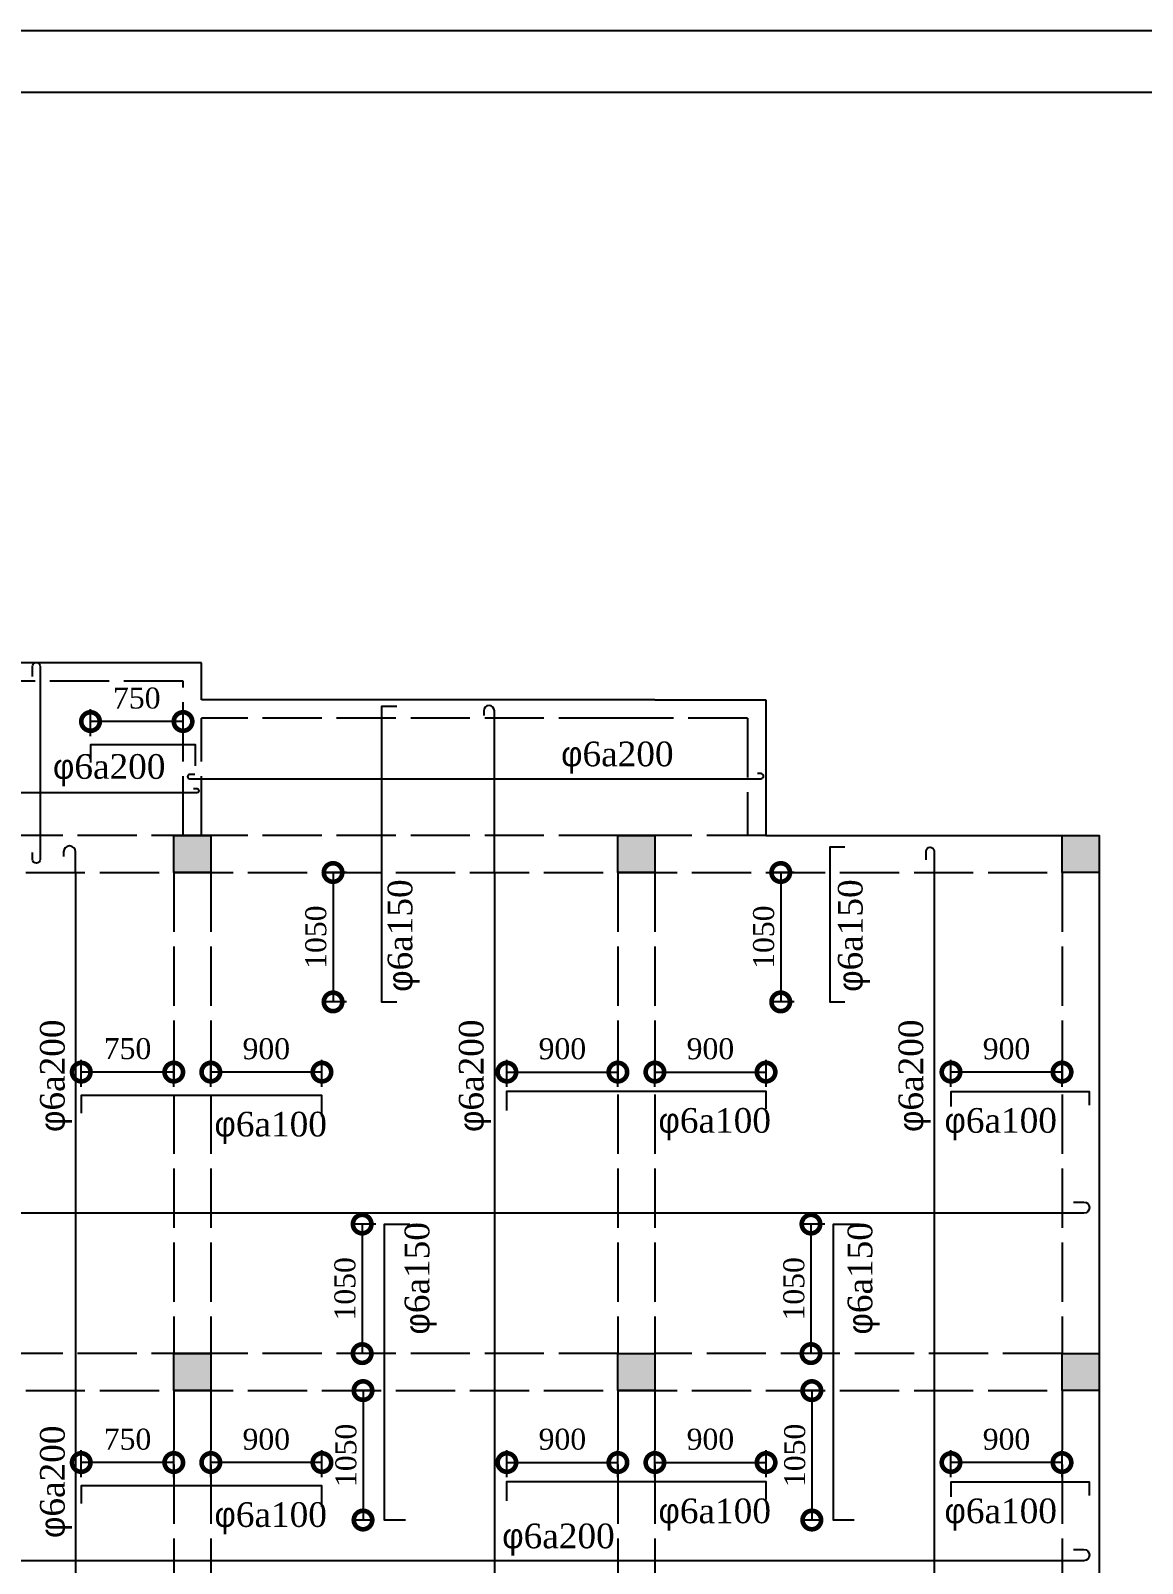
# Model space of a CAD drawing. Extents: x -105064 to -20964, y -943 to 58457.
# Drawn here: x -46356 to -37345, y 46032 to 58457 of the extents above; entities that cross this region are included whole.
import ezdxf

# ---------------------------------------------------------------- set-up
doc = ezdxf.new("R2010")
doc.units = 0
doc.header["$LTSCALE"] = 40
doc.linetypes.add('ACAD_ISO02W100', pattern=[15, 12, -3])
doc.layers.get('0').update_dxf_attribs({"linetype": 'CONTINUOUS'})
doc.layers.get('DEFPOINTS').update_dxf_attribs({"linetype": 'CONTINUOUS'})
for name, color, linetype in [('COT', 3, 'CONTINUOUS'), ('KTHUOT', 6, 'CONTINUOUS'), ('MANH', 2, 'CONTINUOUS'), ('TEXT', 7, 'CONTINUOUS'), ('THEP', 1, 'CONTINUOUS'), ('TUONG', 7, 'CONTINUOUS')]:
    doc.layers.add(name, color=color, linetype=linetype)
doc.styles.add('VNI-HELVE', font='')
doc.styles.add('VNI-TIMES', font='')
doc.styles.get('VNI-HELVE').set_extended_font_data('VNI-Helve')
doc.styles.get('VNI-TIMES').set_extended_font_data('VNI-Times')
doc.dimstyles.new('D1', dxfattribs={"dimscale": 0, "dimtxt": 300, "dimasz": 250, "dimexe": 250, "dimexo": 0, "dimgap": 160, "dimtad": 1, "dimdec": 0, "dimdsep": 46, "dimtxsty": 'VNI-HELVE', "dimblk1": 'ARCHTICK', "dimblk2": 'ARCHTICK', "dimsah": 1, "dimcen": 2.5, "dimclrd": 6, "dimclre": 6, "dimclrt": 6, "dimadec": 0, "dimazin": 0, "dimtfac": 1, "dimtdec": 0, "dimtmove": 0, "dimatfit": 3, "dimldrblk": 'ARCHTICK', "dimfxl": 1, "dimtolj": 1, "dimtzin": 0, "dimarcsym": 0})

# ---------------------------------------------------------------- blocks, each defined once
blk = doc.blocks.new('_DotSmall')
at = {"color": 0, "linetype": 'ByBlock', "const_width": 0.5}
blk.add_lwpolyline([(-0.0625, 0, 1), (0.0625, 0, 1)], format="xyb", close=True, dxfattribs=at)
blk = doc.blocks.new('*D66')
at = {"layer": 'DEFPOINTS', "color": 0, "linetype": 'Continuous', "transparency": 16777216}
for p in [(-45946, 50014), (-45946, 49825), (-45196, 49825)]:
    blk.add_point(p, dxfattribs=at)
at = {"layer": 'KTHUOT', "color": 9, "linetype": 'Continuous', "lineweight": -2, "transparency": 16777216}
for p, q in [((-45946, 49895), (-45946, 50114)), ((-45196, 49895), (-45196, 50114)), ((-45196, 50014), (-45946, 50014))]:
    blk.add_line(p, q, dxfattribs=at)
at = {"layer": 'KTHUOT', "color": 9, "linetype": 'Continuous', "lineweight": -2, "transparency": 16777216, "xscale": 300, "yscale": 300, "zscale": 300, "rotation": 180}
blk.add_blockref('_DotSmall', (-45946, 50014), dxfattribs=at)
at = {"layer": 'KTHUOT', "color": 9, "linetype": 'Continuous', "lineweight": -2, "transparency": 16777216, "xscale": 300, "yscale": 300, "zscale": 300}
blk.add_blockref('_DotSmall', (-45196, 50014), dxfattribs=at)
at = {"layer": 'KTHUOT', "color": 7, "linetype": 'Continuous', "transparency": 16777216, "insert": (-45571, 50203), "char_height": 170, "attachment_point": 5, "style": 'VNI-TIMES'}
blk.add_mtext('\\A1;750', dxfattribs=at)
blk = doc.blocks.new('_ARCHTICK')
at = {"color": 0, "linetype": 'ByBlock', "const_width": 0.15}
blk.add_lwpolyline([(-0.5, -0.5), (0.5, 0.5)], dxfattribs=at)
blk = doc.blocks.new('*D65')
at = {"layer": 'DEFPOINTS', "color": 0, "linetype": 'Continuous', "transparency": 16777216}
for p in [(-44896, 50014), (-44896, 49825), (-43995, 49825)]:
    blk.add_point(p, dxfattribs=at)
at = {"layer": 'KTHUOT', "color": 9, "linetype": 'Continuous', "lineweight": -2, "transparency": 16777216}
for p, q in [((-44896, 49895), (-44896, 50114)), ((-43995, 49895), (-43995, 50114)), ((-43995, 50014), (-44896, 50014))]:
    blk.add_line(p, q, dxfattribs=at)
at = {"layer": 'KTHUOT', "color": 9, "linetype": 'Continuous', "lineweight": -2, "transparency": 16777216, "xscale": 300, "yscale": 300, "zscale": 300, "rotation": 180}
blk.add_blockref('_DotSmall', (-44896, 50014), dxfattribs=at)
at = {"layer": 'KTHUOT', "color": 9, "linetype": 'Continuous', "lineweight": -2, "transparency": 16777216, "xscale": 300, "yscale": 300, "zscale": 300}
blk.add_blockref('_DotSmall', (-43995, 50014), dxfattribs=at)
at = {"layer": 'KTHUOT', "color": 7, "linetype": 'Continuous', "transparency": 16777216, "insert": (-44446, 50202), "char_height": 170, "attachment_point": 5, "style": 'VNI-TIMES'}
blk.add_mtext('\\A1;900', dxfattribs=at)
blk = doc.blocks.new('*D68')
at = {"layer": 'DEFPOINTS', "color": 0, "linetype": 'Continuous', "transparency": 16777216}
for p in [(-41596, 50014), (-42496, 49825), (-41596, 49825)]:
    blk.add_point(p, dxfattribs=at)
at = {"layer": 'KTHUOT', "color": 9, "linetype": 'Continuous', "lineweight": -2, "transparency": 16777216}
for p, q in [((-42496, 49895), (-42496, 50114)), ((-41596, 49895), (-41596, 50114)), ((-42496, 50014), (-41596, 50014))]:
    blk.add_line(p, q, dxfattribs=at)
at = {"layer": 'KTHUOT', "color": 9, "linetype": 'Continuous', "lineweight": -2, "transparency": 16777216, "xscale": 300, "yscale": 300, "zscale": 300, "rotation": 180}
blk.add_blockref('_DotSmall', (-42496, 50014), dxfattribs=at)
at = {"layer": 'KTHUOT', "color": 9, "linetype": 'Continuous', "lineweight": -2, "transparency": 16777216, "xscale": 300, "yscale": 300, "zscale": 300}
blk.add_blockref('_DotSmall', (-41596, 50014), dxfattribs=at)
at = {"layer": 'KTHUOT', "color": 7, "linetype": 'Continuous', "transparency": 16777216, "insert": (-42046, 50202), "char_height": 170, "attachment_point": 5, "style": 'VNI-TIMES'}
blk.add_mtext('\\A1;900', dxfattribs=at)
blk = doc.blocks.new('*D67')
at = {"layer": 'DEFPOINTS', "color": 0, "linetype": 'Continuous', "transparency": 16777216}
for p in [(-40395, 50014), (-41296, 49825), (-40395, 49825)]:
    blk.add_point(p, dxfattribs=at)
at = {"layer": 'KTHUOT', "color": 9, "linetype": 'Continuous', "lineweight": -2, "transparency": 16777216}
for p, q in [((-41296, 49895), (-41296, 50114)), ((-40395, 49895), (-40395, 50114)), ((-41296, 50014), (-40395, 50014))]:
    blk.add_line(p, q, dxfattribs=at)
at = {"layer": 'KTHUOT', "color": 9, "linetype": 'Continuous', "lineweight": -2, "transparency": 16777216, "xscale": 300, "yscale": 300, "zscale": 300, "rotation": 180}
blk.add_blockref('_DotSmall', (-41296, 50014), dxfattribs=at)
at = {"layer": 'KTHUOT', "color": 9, "linetype": 'Continuous', "lineweight": -2, "transparency": 16777216, "xscale": 300, "yscale": 300, "zscale": 300}
blk.add_blockref('_DotSmall', (-40395, 50014), dxfattribs=at)
at = {"layer": 'KTHUOT', "color": 7, "linetype": 'Continuous', "transparency": 16777216, "insert": (-40846, 50202), "char_height": 170, "attachment_point": 5, "style": 'VNI-TIMES'}
blk.add_mtext('\\A1;900', dxfattribs=at)
blk = doc.blocks.new('*D69')
at = {"layer": 'DEFPOINTS', "color": 0, "linetype": 'Continuous', "transparency": 16777216}
for p in [(-38896, 50014), (-38896, 49825), (-37996, 49825)]:
    blk.add_point(p, dxfattribs=at)
at = {"layer": 'KTHUOT', "color": 9, "linetype": 'Continuous', "lineweight": -2, "transparency": 16777216}
for p, q in [((-38896, 49895), (-38896, 50114)), ((-37996, 49895), (-37996, 50114)), ((-37996, 50014), (-38896, 50014))]:
    blk.add_line(p, q, dxfattribs=at)
at = {"layer": 'KTHUOT', "color": 9, "linetype": 'Continuous', "lineweight": -2, "transparency": 16777216, "xscale": 300, "yscale": 300, "zscale": 300, "rotation": 180}
blk.add_blockref('_DotSmall', (-38896, 50014), dxfattribs=at)
at = {"layer": 'KTHUOT', "color": 9, "linetype": 'Continuous', "lineweight": -2, "transparency": 16777216, "xscale": 300, "yscale": 300, "zscale": 300}
blk.add_blockref('_DotSmall', (-37996, 50014), dxfattribs=at)
at = {"layer": 'KTHUOT', "color": 7, "linetype": 'Continuous', "transparency": 16777216, "insert": (-38446, 50202), "char_height": 170, "attachment_point": 5, "style": 'VNI-TIMES'}
blk.add_mtext('\\A1;900', dxfattribs=at)
blk = doc.blocks.new('*D102')
at = {"layer": 'DEFPOINTS', "color": 0, "linetype": 'Continuous', "transparency": 16777216}
for p in [(-38896, 46849), (-38896, 46659), (-37996, 46659)]:
    blk.add_point(p, dxfattribs=at)
at = {"layer": 'KTHUOT', "color": 9, "linetype": 'Continuous', "lineweight": -2, "transparency": 16777216}
for p, q in [((-38896, 46729), (-38896, 46949)), ((-37996, 46849), (-38896, 46849)), ((-37996, 46729), (-37996, 46949))]:
    blk.add_line(p, q, dxfattribs=at)
at = {"layer": 'KTHUOT', "color": 9, "linetype": 'Continuous', "lineweight": -2, "transparency": 16777216, "xscale": 300, "yscale": 300, "zscale": 300, "rotation": 180}
blk.add_blockref('_DotSmall', (-38896, 46849), dxfattribs=at)
at = {"layer": 'KTHUOT', "color": 9, "linetype": 'Continuous', "lineweight": -2, "transparency": 16777216, "xscale": 300, "yscale": 300, "zscale": 300}
blk.add_blockref('_DotSmall', (-37996, 46849), dxfattribs=at)
at = {"layer": 'KTHUOT', "color": 7, "linetype": 'Continuous', "transparency": 16777216, "insert": (-38446, 47037), "char_height": 170, "attachment_point": 5, "style": 'VNI-TIMES'}
blk.add_mtext('\\A1;900', dxfattribs=at)
blk = doc.blocks.new('*D101')
at = {"layer": 'DEFPOINTS', "color": 0, "linetype": 'Continuous', "transparency": 16777216}
for p in [(-40395, 46849), (-41296, 46659), (-40395, 46659)]:
    blk.add_point(p, dxfattribs=at)
at = {"layer": 'KTHUOT', "color": 9, "linetype": 'Continuous', "lineweight": -2, "transparency": 16777216}
for p, q in [((-41296, 46729), (-41296, 46949)), ((-41296, 46849), (-40395, 46849)), ((-40395, 46729), (-40395, 46949))]:
    blk.add_line(p, q, dxfattribs=at)
at = {"layer": 'KTHUOT', "color": 9, "linetype": 'Continuous', "lineweight": -2, "transparency": 16777216, "xscale": 300, "yscale": 300, "zscale": 300, "rotation": 180}
blk.add_blockref('_DotSmall', (-41296, 46849), dxfattribs=at)
at = {"layer": 'KTHUOT', "color": 9, "linetype": 'Continuous', "lineweight": -2, "transparency": 16777216, "xscale": 300, "yscale": 300, "zscale": 300}
blk.add_blockref('_DotSmall', (-40395, 46849), dxfattribs=at)
at = {"layer": 'KTHUOT', "color": 7, "linetype": 'Continuous', "transparency": 16777216, "insert": (-40846, 47037), "char_height": 170, "attachment_point": 5, "style": 'VNI-TIMES'}
blk.add_mtext('\\A1;900', dxfattribs=at)
blk = doc.blocks.new('*D100')
at = {"layer": 'DEFPOINTS', "color": 0, "linetype": 'Continuous', "transparency": 16777216}
for p in [(-41596, 46849), (-42496, 46659), (-41596, 46659)]:
    blk.add_point(p, dxfattribs=at)
at = {"layer": 'KTHUOT', "color": 9, "linetype": 'Continuous', "lineweight": -2, "transparency": 16777216}
for p, q in [((-42496, 46729), (-42496, 46949)), ((-42496, 46849), (-41596, 46849)), ((-41596, 46729), (-41596, 46949))]:
    blk.add_line(p, q, dxfattribs=at)
at = {"layer": 'KTHUOT', "color": 9, "linetype": 'Continuous', "lineweight": -2, "transparency": 16777216, "xscale": 300, "yscale": 300, "zscale": 300, "rotation": 180}
blk.add_blockref('_DotSmall', (-42496, 46849), dxfattribs=at)
at = {"layer": 'KTHUOT', "color": 9, "linetype": 'Continuous', "lineweight": -2, "transparency": 16777216, "xscale": 300, "yscale": 300, "zscale": 300}
blk.add_blockref('_DotSmall', (-41596, 46849), dxfattribs=at)
at = {"layer": 'KTHUOT', "color": 7, "linetype": 'Continuous', "transparency": 16777216, "insert": (-42046, 47037), "char_height": 170, "attachment_point": 5, "style": 'VNI-TIMES'}
blk.add_mtext('\\A1;900', dxfattribs=at)
blk = doc.blocks.new('*D99')
at = {"layer": 'DEFPOINTS', "color": 0, "linetype": 'Continuous', "transparency": 16777216}
for p in [(-44896, 46849), (-44896, 46659), (-43995, 46659)]:
    blk.add_point(p, dxfattribs=at)
at = {"layer": 'KTHUOT', "color": 9, "linetype": 'Continuous', "lineweight": -2, "transparency": 16777216}
for p, q in [((-44896, 46729), (-44896, 46949)), ((-43995, 46849), (-44896, 46849)), ((-43995, 46729), (-43995, 46949))]:
    blk.add_line(p, q, dxfattribs=at)
at = {"layer": 'KTHUOT', "color": 9, "linetype": 'Continuous', "lineweight": -2, "transparency": 16777216, "xscale": 300, "yscale": 300, "zscale": 300, "rotation": 180}
blk.add_blockref('_DotSmall', (-44896, 46849), dxfattribs=at)
at = {"layer": 'KTHUOT', "color": 9, "linetype": 'Continuous', "lineweight": -2, "transparency": 16777216, "xscale": 300, "yscale": 300, "zscale": 300}
blk.add_blockref('_DotSmall', (-43995, 46849), dxfattribs=at)
at = {"layer": 'KTHUOT', "color": 7, "linetype": 'Continuous', "transparency": 16777216, "insert": (-44446, 47037), "char_height": 170, "attachment_point": 5, "style": 'VNI-TIMES'}
blk.add_mtext('\\A1;900', dxfattribs=at)
blk = doc.blocks.new('*D98')
at = {"layer": 'DEFPOINTS', "color": 0, "linetype": 'Continuous', "transparency": 16777216}
for p in [(-45946, 46849), (-45946, 46659), (-45196, 46659)]:
    blk.add_point(p, dxfattribs=at)
at = {"layer": 'KTHUOT', "color": 9, "linetype": 'Continuous', "lineweight": -2, "transparency": 16777216}
for p, q in [((-45946, 46729), (-45946, 46949)), ((-45196, 46849), (-45946, 46849)), ((-45196, 46729), (-45196, 46949))]:
    blk.add_line(p, q, dxfattribs=at)
at = {"layer": 'KTHUOT', "color": 9, "linetype": 'Continuous', "lineweight": -2, "transparency": 16777216, "xscale": 300, "yscale": 300, "zscale": 300, "rotation": 180}
blk.add_blockref('_DotSmall', (-45946, 46849), dxfattribs=at)
at = {"layer": 'KTHUOT', "color": 9, "linetype": 'Continuous', "lineweight": -2, "transparency": 16777216, "xscale": 300, "yscale": 300, "zscale": 300}
blk.add_blockref('_DotSmall', (-45196, 46849), dxfattribs=at)
at = {"layer": 'KTHUOT', "color": 7, "linetype": 'Continuous', "transparency": 16777216, "insert": (-45571, 47037), "char_height": 170, "attachment_point": 5, "style": 'VNI-TIMES'}
blk.add_mtext('\\A1;750', dxfattribs=at)
blk = doc.blocks.new('*D288')
at = {"layer": 'DEFPOINTS', "color": 0, "linetype": 'Continuous', "transparency": 16777216}
for p in [(-43726, 51632), (-43905, 50583), (-43726, 50583)]:
    blk.add_point(p, dxfattribs=at)
at = {"layer": 'KTHUOT', "color": 9, "linetype": 'Continuous', "lineweight": -2, "transparency": 16777216}
for p, q in [((-43796, 51632), (-43975, 51632)), ((-43905, 51632), (-43905, 50583)), ((-43796, 50583), (-43975, 50583))]:
    blk.add_line(p, q, dxfattribs=at)
at = {"layer": 'KTHUOT', "color": 9, "linetype": 'Continuous', "lineweight": -2, "transparency": 16777216, "xscale": 300, "yscale": 300, "zscale": 300}
for p, rotation in [((-43905, 51632), 90), ((-43905, 50583), 270)]:
    blk.add_blockref('_DotSmall', p, dxfattribs=dict(at, rotation=rotation))
at = {"layer": 'KTHUOT', "color": 7, "linetype": 'Continuous', "transparency": 16777216, "insert": (-44044, 51108), "char_height": 170, "attachment_point": 5, "rotation": 90, "style": 'VNI-TIMES'}
blk.add_mtext('\\A1;1050', dxfattribs=at)
blk = doc.blocks.new('*D295')
at = {"layer": 'DEFPOINTS', "color": 0, "linetype": 'Continuous', "transparency": 16777216}
for p in [(-40096, 51632), (-40276, 50583), (-40096, 50583)]:
    blk.add_point(p, dxfattribs=at)
at = {"layer": 'KTHUOT', "color": 9, "linetype": 'Continuous', "lineweight": -2, "transparency": 16777216}
for p, q in [((-40166, 51632), (-40346, 51632)), ((-40276, 51632), (-40276, 50583)), ((-40166, 50583), (-40346, 50583))]:
    blk.add_line(p, q, dxfattribs=at)
at = {"layer": 'KTHUOT', "color": 9, "linetype": 'Continuous', "lineweight": -2, "transparency": 16777216, "xscale": 300, "yscale": 300, "zscale": 300}
for p, rotation in [((-40276, 51632), 90), ((-40276, 50583), 270)]:
    blk.add_blockref('_DotSmall', p, dxfattribs=dict(at, rotation=rotation))
at = {"layer": 'KTHUOT', "color": 7, "linetype": 'Continuous', "transparency": 16777216, "insert": (-40414, 51108), "char_height": 170, "attachment_point": 5, "rotation": 90, "style": 'VNI-TIMES'}
blk.add_mtext('\\A1;1050', dxfattribs=at)
blk = doc.blocks.new('*D310')
at = {"layer": 'DEFPOINTS', "color": 0, "linetype": 'Continuous', "transparency": 16777216}
for p in [(-43487, 48782), (-43669, 47732), (-43487, 47732)]:
    blk.add_point(p, dxfattribs=at)
at = {"layer": 'KTHUOT', "color": 9, "linetype": 'Continuous', "lineweight": -2, "transparency": 16777216}
for p, q in [((-43557, 48782), (-43739, 48782)), ((-43669, 48782), (-43669, 47732)), ((-43557, 47732), (-43739, 47732))]:
    blk.add_line(p, q, dxfattribs=at)
at = {"layer": 'KTHUOT', "color": 9, "linetype": 'Continuous', "lineweight": -2, "transparency": 16777216, "xscale": 300, "yscale": 300, "zscale": 300}
for p, rotation in [((-43669, 48782), 90), ((-43669, 47732), 270)]:
    blk.add_blockref('_DotSmall', p, dxfattribs=dict(at, rotation=rotation))
at = {"layer": 'KTHUOT', "color": 7, "linetype": 'Continuous', "transparency": 16777216, "insert": (-43808, 48257), "char_height": 170, "attachment_point": 5, "rotation": 90, "style": 'VNI-TIMES'}
blk.add_mtext('\\A1;1050', dxfattribs=at)
blk = doc.blocks.new('*D311')
at = {"layer": 'DEFPOINTS', "color": 0, "linetype": 'Continuous', "transparency": 16777216}
for p in [(-43529, 47432), (-43662, 46383), (-43529, 46383)]:
    blk.add_point(p, dxfattribs=at)
at = {"layer": 'KTHUOT', "color": 9, "linetype": 'Continuous', "lineweight": -2, "transparency": 16777216}
for p, q in [((-43599, 47432), (-43732, 47432)), ((-43662, 47432), (-43662, 46383)), ((-43599, 46383), (-43732, 46383))]:
    blk.add_line(p, q, dxfattribs=at)
at = {"layer": 'KTHUOT', "color": 9, "linetype": 'Continuous', "lineweight": -2, "transparency": 16777216, "xscale": 300, "yscale": 300, "zscale": 300}
for p, rotation in [((-43662, 47432), 90), ((-43662, 46383), 270)]:
    blk.add_blockref('_DotSmall', p, dxfattribs=dict(at, rotation=rotation))
at = {"layer": 'KTHUOT', "color": 7, "linetype": 'Continuous', "transparency": 16777216, "insert": (-43800, 46907), "char_height": 170, "attachment_point": 5, "rotation": 90, "style": 'VNI-TIMES'}
blk.add_mtext('\\A1;1050', dxfattribs=at)
blk = doc.blocks.new('*D312')
at = {"layer": 'DEFPOINTS', "color": 0, "linetype": 'Continuous', "transparency": 16777216}
for p in [(-39849, 48782), (-40031, 47732), (-39849, 47732)]:
    blk.add_point(p, dxfattribs=at)
at = {"layer": 'KTHUOT', "color": 9, "linetype": 'Continuous', "lineweight": -2, "transparency": 16777216}
for p, q in [((-39919, 48782), (-40101, 48782)), ((-40031, 48782), (-40031, 47732)), ((-39919, 47732), (-40101, 47732))]:
    blk.add_line(p, q, dxfattribs=at)
at = {"layer": 'KTHUOT', "color": 9, "linetype": 'Continuous', "lineweight": -2, "transparency": 16777216, "xscale": 300, "yscale": 300, "zscale": 300}
for p, rotation in [((-40031, 48782), 90), ((-40031, 47732), 270)]:
    blk.add_blockref('_DotSmall', p, dxfattribs=dict(at, rotation=rotation))
at = {"layer": 'KTHUOT', "color": 7, "linetype": 'Continuous', "transparency": 16777216, "insert": (-40169, 48257), "char_height": 170, "attachment_point": 5, "rotation": 90, "style": 'VNI-TIMES'}
blk.add_mtext('\\A1;1050', dxfattribs=at)
blk = doc.blocks.new('*D313')
at = {"layer": 'DEFPOINTS', "color": 0, "linetype": 'Continuous', "transparency": 16777216}
for p in [(-39891, 47432), (-40024, 46383), (-39891, 46383)]:
    blk.add_point(p, dxfattribs=at)
at = {"layer": 'KTHUOT', "color": 9, "linetype": 'Continuous', "lineweight": -2, "transparency": 16777216}
for p, q in [((-39961, 47432), (-40094, 47432)), ((-40024, 47432), (-40024, 46383)), ((-39961, 46383), (-40094, 46383))]:
    blk.add_line(p, q, dxfattribs=at)
at = {"layer": 'KTHUOT', "color": 9, "linetype": 'Continuous', "lineweight": -2, "transparency": 16777216, "xscale": 300, "yscale": 300, "zscale": 300}
for p, rotation in [((-40024, 47432), 90), ((-40024, 46383), 270)]:
    blk.add_blockref('_DotSmall', p, dxfattribs=dict(at, rotation=rotation))
at = {"layer": 'KTHUOT', "color": 7, "linetype": 'Continuous', "transparency": 16777216, "insert": (-40162, 46907), "char_height": 170, "attachment_point": 5, "rotation": 90, "style": 'VNI-TIMES'}
blk.add_mtext('\\A1;1050', dxfattribs=at)
blk = doc.blocks.new('*D491')
at = {"layer": 'DEFPOINTS', "color": 0, "linetype": 'Continuous', "transparency": 16777216}
for p in [(-45871, 52856), (-45871, 52667), (-45121, 52667)]:
    blk.add_point(p, dxfattribs=at)
at = {"layer": 'KTHUOT', "color": 9, "linetype": 'Continuous', "lineweight": -2, "transparency": 16777216}
for p, q in [((-45871, 52737), (-45871, 52956)), ((-45121, 52737), (-45121, 52956)), ((-45121, 52856), (-45871, 52856))]:
    blk.add_line(p, q, dxfattribs=at)
at = {"layer": 'KTHUOT', "color": 9, "linetype": 'Continuous', "lineweight": -2, "transparency": 16777216, "xscale": 300, "yscale": 300, "zscale": 300, "rotation": 180}
blk.add_blockref('_DotSmall', (-45871, 52856), dxfattribs=at)
at = {"layer": 'KTHUOT', "color": 9, "linetype": 'Continuous', "lineweight": -2, "transparency": 16777216, "xscale": 300, "yscale": 300, "zscale": 300}
blk.add_blockref('_DotSmall', (-45121, 52856), dxfattribs=at)
at = {"layer": 'KTHUOT', "color": 7, "linetype": 'Continuous', "transparency": 16777216, "insert": (-45496, 53045), "char_height": 170, "attachment_point": 5, "style": 'VNI-TIMES'}
blk.add_mtext('\\A1;750', dxfattribs=at)

msp = doc.modelspace()

# ---------------------------------------------------------------- linework, layer by layer
at = {"layer": 'COT'}
for points in [[(-44895.8, 51632.4), (-45195.8, 51632.4), (-45195.8, 51932.4), (-44895.8, 51932.4)], [(-41295.8, 51632.4), (-41595.8, 51632.4), (-41595.8, 51932.4), (-41295.8, 51932.4)], [(-37695.8, 51632.4), (-37995.8, 51632.4), (-37995.8, 51932.4), (-37695.8, 51932.4)], [(-44895.8, 47432.4), (-45195.8, 47432.4), (-45195.8, 47732.4), (-44895.8, 47732.4)], [(-41295.8, 47432.4), (-41595.8, 47432.4), (-41595.8, 47732.4), (-41295.8, 47732.4)], [(-37695.8, 47432.4), (-37995.8, 47432.4), (-37995.8, 47732.4), (-37695.8, 47732.4)]]:
    msp.add_lwpolyline(points, close=True, dxfattribs=at)
for points in [[(-44895.8, 51632.4), (-45195.8, 51632.4), (-44895.8, 51932.4), (-45195.8, 51932.4)], [(-41295.8, 51632.4), (-41595.8, 51632.4), (-41295.8, 51932.4), (-41595.8, 51932.4)], [(-37695.8, 51632.4), (-37995.8, 51632.4), (-37695.8, 51932.4), (-37995.8, 51932.4)], [(-44895.8, 47432.4), (-45195.8, 47432.4), (-44895.8, 47732.4), (-45195.8, 47732.4)], [(-41295.8, 47432.4), (-41595.8, 47432.4), (-41295.8, 47732.4), (-41595.8, 47732.4)], [(-37695.8, 47432.4), (-37995.8, 47432.4), (-37695.8, 47732.4), (-37995.8, 47732.4)]]:
    msp.add_solid(points, dxfattribs=at)
at = {"layer": 'MANH', "linetype": 'Continuous'}
for p, q in [((-44970.8, 53332.4), (-47895.8, 53332.4)), ((-44970.8, 53032.4), (-44970.8, 53332.4)), ((-41295.8, 53032.4), (-44970.8, 53032.4)), ((-41295.8, 53032.4), (-40395.8, 53032.4)), ((-40395.8, 53032.4), (-40395.8, 51932.4)), ((-37695.8, 51632.4), (-37695.8, 47732.4)), ((-37695.8, 47432.4), (-37695.8, 43532.4))]:
    msp.add_line(p, q, dxfattribs=at)
at = {"layer": 'MANH', "linetype": 'ACAD_ISO02W100'}
for p, q in [((-45120.8, 53182.4), (-47970.8, 53182.4)), ((-45120.8, 51932.4), (-45120.8, 53182.4)), ((-41595.8, 52882.4), (-44970.8, 52882.4)), ((-44970.8, 51932.4), (-44970.8, 52882.4)), ((-40545.8, 52882.4), (-41595.8, 52882.4)), ((-40545.8, 52882.4), (-40545.8, 51932.4)), ((-44895.8, 51932.4), (-47895.8, 51932.4)), ((-41595.8, 51932.4), (-44895.8, 51932.4)), ((-41295.8, 51932.4), (-41595.8, 51932.4)), ((-40395.8, 51932.4), (-41295.8, 51932.4)), ((-48195.8, 51632.4), (-45195.8, 51632.4)), ((-45195.8, 51632.4), (-41595.8, 51632.4)), ((-45195.8, 51632.4), (-45195.8, 47732.4)), ((-44895.8, 51632.4), (-44895.8, 47732.4)), ((-41595.8, 51632.4), (-37995.8, 51632.4)), ((-41595.8, 51632.4), (-41595.8, 47732.4)), ((-41295.8, 51632.4), (-41295.8, 47732.4)), ((-37995.8, 51632.4), (-37995.8, 47732.4)), ((-44895.8, 47732.4), (-47895.8, 47732.4)), ((-41595.8, 47732.4), (-44895.8, 47732.4)), ((-37995.8, 47732.4), (-41295.8, 47732.4)), ((-48195.8, 47432.4), (-45195.8, 47432.4)), ((-45195.8, 47432.4), (-45195.8, 43532.4)), ((-45195.8, 47432.4), (-41595.8, 47432.4)), ((-44895.8, 47432.4), (-44895.8, 43532.4)), ((-41595.8, 47432.4), (-37995.8, 47432.4)), ((-41595.8, 47432.4), (-41595.8, 43532.4)), ((-41295.8, 47432.4), (-41295.8, 43532.4)), ((-37995.8, 47432.4), (-37995.8, 43532.4))]:
    msp.add_line(p, q, dxfattribs=at)
at = {"layer": 'MANH', "color": 2, "linetype": 'Continuous'}
msp.add_lwpolyline([(-40395.8, 51932.4), (-37695.8, 51932.4)], dxfattribs=at)
at = {"layer": 'THEP'}
for points in [[(-46341.6, 53219.8), (-46341.6, 53301.4, -1), (-46278.1, 53301.4), (-46278.1, 51738.7, -1), (-46341.4, 51738.7), (-46341.4, 51793.1)], [(-42597, 51632.4), (-42597, 52942.3, 1), (-42683.6, 52942.3), (-42683.6, 52905.8)], [(-45025.7, 52426.7), (-45067, 52426.7, 1), (-45067, 52392.3), (-40436.1, 52392.3, 1), (-40436.1, 52433.7), (-40463.6, 52433.7)], [(-51040.2, 52315), (-51075.5, 52315, 1), (-51075.5, 52279.7), (-45006, 52279.7, 1), (-45006, 52309.1), (-45035.4, 52309.1)], [(-45992.4, 51632.4), (-45992.4, 51798.9, 1), (-46089.7, 51798.9), (-46089.7, 51762.4)], [(-39096.8, 51734.7), (-39096.8, 51805.8, -1), (-39033.5, 51805.8), (-39033.5, 43367.3, -1), (-39104.6, 43367.3), (-39104.6, 43430.5)], [(-45992.4, 51632.4), (-45992.4, 43334.7, -1), (-46069.6, 43334.7), (-46069.6, 43411.5)], [(-42597, 51632.4), (-42597, 43367.3, -1), (-42668.1, 43367.3), (-42668.1, 43430.5)], [(-37904.3, 48960.9), (-37819.1, 48960.9, -1), (-37819.1, 48870.6), (-37819.1, 48870.6), (-71489.6, 48870.6, -1), (-71489.6, 48955.4), (-71425.5, 48955.4)], [(-37904.3, 46143.5), (-37819.1, 46143.5, -1), (-37819.1, 46053.2), (-37819.1, 46053.2), (-71489.6, 46053.2, -1), (-71489.6, 46138), (-71425.5, 46138)]]:
    msp.add_lwpolyline(points, format="xyb", dxfattribs=at)
for points in [[(-43388.9, 52977.8), (-43512.4, 52977.8), (-43512.4, 50582.7), (-43388.9, 50582.7)], [(-45018.9, 52497.7), (-45018.9, 52666.7), (-45871.3, 52666.7), (-45871.3, 52523.7)], [(-39755.2, 51838.3), (-39878.7, 51838.3), (-39878.7, 50582.7), (-39755.2, 50582.7)], [(-43995.4, 49655.6), (-43995.4, 49824.5), (-45946.3, 49824.5), (-45946.3, 49681.6)], [(-42496.5, 49703.6), (-42496.5, 49860.5), (-40396.1, 49860.5), (-40396.1, 49715.7)], [(-37772.2, 49745.8), (-37772.2, 49854.6), (-38896.3, 49854.6), (-38896.3, 49736.1)], [(-43318.8, 46382.5), (-43486.7, 46382.5), (-43486.7, 48782.5), (-43281.8, 48782.5)], [(-39680.7, 46382.5), (-39848.5, 46382.5), (-39848.5, 48782.5), (-39643.6, 48782.5)], [(-43995.4, 46490.3), (-43995.4, 46659.3), (-45946.3, 46659.3), (-45946.3, 46516.3)], [(-42496.5, 46538.4), (-42496.5, 46695.3), (-40396.1, 46695.3), (-40396.1, 46550.5)], [(-37772.2, 46580.6), (-37772.2, 46689.4), (-38896.3, 46689.4), (-38896.3, 46570.9)]]:
    msp.add_lwpolyline(points, dxfattribs=at)
at = {"layer": 'TUONG', "color": 3, "linetype": 'Continuous'}
for points in [[(-105063.8, -943.4), (-105063.8, 58456.6), (-20963.8, 58456.6), (-20963.8, -943.4), (-105063.8, -943.4)], [(-104563.8, -443.4), (-104563.8, 57956.6), (-21463.8, 57956.6), (-21463.8, -443.4)]]:
    msp.add_lwpolyline(points, close=True, dxfattribs=at)

# ---------------------------------------------------------------- texts
at = {"layer": 'TEXT', "char_height": 200, "width": 982.857, "attachment_point": 1, "style": 'VNI-TIMES'}
for s, insert in [('{\\fSymbol|b0|i0|c2|p16;f}6a200', (-42056.2, 52693.1)), ('{\\fSymbol|b0|i0|c2|p16;f}6a200', (-46175.4, 52591.5)), ('{\\fSymbol|b0|i0|c2|p16;f}6a100', (-41267, 49722.3)), ('{\\fSymbol|b0|i0|c2|p16;f}6a100', (-38948.7, 49722.3)), ('{\\fSymbol|b0|i0|c2|p16;f}6a100', (-44866.3, 49692.2)), ('{\\fSymbol|b0|i0|c2|p16;f}6a100', (-44866.3, 46527)), ('{\\fSymbol|b0|i0|c2|p16;f}6a100', (-41267, 46557.1)), ('{\\fSymbol|b0|i0|c2|p16;f}6a100', (-38948.7, 46557.1)), ('{\\fSymbol|b0|i0|c2|p16;f}6a200', (-42533.6, 46353.9))]:
    msp.add_mtext(s, dxfattribs=dict(at, insert=insert))
at = {"layer": 'TEXT', "char_height": 200, "width": 982.857, "attachment_point": 1, "rotation": 90, "style": 'VNI-TIMES'}
for s, insert in [('{\\fSymbol|b0|i0|c2|p16;f}6a150', (-43462.3, 50664.9)), ('{\\fSymbol|b0|i0|c2|p16;f}6a150', (-39812.7, 50664.9)), ('{\\fSymbol|b0|i0|c2|p16;f}6a200', (-46280.4, 49528.7)), ('{\\fSymbol|b0|i0|c2|p16;f}6a200', (-42885, 49528.7)), ('{\\fSymbol|b0|i0|c2|p16;f}6a200', (-39321.5, 49528.7)), ('{\\fSymbol|b0|i0|c2|p16;f}6a150', (-43324.5, 47886.7)), ('{\\fSymbol|b0|i0|c2|p16;f}6a150', (-39733.8, 47886.7)), ('{\\fSymbol|b0|i0|c2|p16;f}6a200', (-46280.4, 46237.2))]:
    msp.add_mtext(s, dxfattribs=dict(at, insert=insert))

# ---------------------------------------------------------------- dimensions: what is measured, and where the dimension line sits
at = {"layer": 'KTHUOT', "color": 6, "linetype": 'Continuous'}
for base, p1, p2, angle, override, picture, middle in [((-45871.2719, 52856.3319), (-45120.8347, 52666.6912), (-45871.2719, 52666.6912), 180, {"dimscale": 1, "dimtxt": 170, "dimasz": 300, "dimexe": 100, "dimexo": 70, "dimgap": 100, "dimtxsty": 'VNI-TIMES', "dimblk1": 'DotSmall', "dimblk2": 'DotSmall', "dimclrd": 9, "dimclre": 9, "dimclrt": 7}, '*D491', (-45496.0533, 53044.7369)), ((-43905.4, 50582.7), (-43725.5, 51632.4), (-43725.5, 50582.7), 90, {"dimscale": 1, "dimtxt": 170, "dimasz": 300, "dimexe": 70, "dimexo": 70, "dimgap": 50, "dimtxsty": 'VNI-TIMES', "dimblk1": 'DotSmall', "dimblk2": 'DotSmall', "dimclrd": 9, "dimclre": 9, "dimclrt": 7}, '*D288', (-44043.8, 51107.6)), ((-40275.9, 50582.7), (-40096.1, 51632.4), (-40096.1, 50582.7), 90, {"dimscale": 1, "dimtxt": 170, "dimasz": 300, "dimexe": 70, "dimexo": 70, "dimgap": 50, "dimtxsty": 'VNI-TIMES', "dimblk1": 'DotSmall', "dimblk2": 'DotSmall', "dimclrd": 9, "dimclre": 9, "dimclrt": 7}, '*D295', (-40414.3, 51107.6)), ((-45946.2719, 50014.1607), (-45195.8347, 49824.52), (-45946.2719, 49824.52), 180, {"dimscale": 1, "dimtxt": 170, "dimasz": 300, "dimexe": 100, "dimexo": 70, "dimgap": 100, "dimtxsty": 'VNI-TIMES', "dimblk1": 'DotSmall', "dimblk2": 'DotSmall', "dimclrd": 9, "dimclre": 9, "dimclrt": 7}, '*D66', (-45571.0533, 50202.5657)), ((-44895.8, 50014.2), (-43995.4, 49824.5), (-44895.8, 49824.5), 180, {"dimscale": 1, "dimtxt": 170, "dimasz": 300, "dimexe": 100, "dimexo": 70, "dimgap": 100, "dimtxsty": 'VNI-TIMES', "dimblk1": 'DotSmall', "dimblk2": 'DotSmall', "dimclrd": 9, "dimclre": 9, "dimclrt": 7}, '*D65', (-44445.6, 50202.2)), ((-38896.2719, 50014.1607), (-37995.8347, 49824.52), (-38896.2719, 49824.52), 180, {"dimscale": 1, "dimtxt": 170, "dimasz": 300, "dimexe": 100, "dimexo": 70, "dimgap": 100, "dimtxsty": 'VNI-TIMES', "dimblk1": 'DotSmall', "dimblk2": 'DotSmall', "dimclrd": 9, "dimclre": 9, "dimclrt": 7}, '*D69', (-38446.0533, 50202.1874)), ((-43669.1, 47732.4), (-43486.7, 48782.5), (-43486.7, 47732.4), 90, {"dimscale": 1, "dimtxt": 170, "dimasz": 300, "dimexe": 70, "dimexo": 70, "dimgap": 50, "dimtxsty": 'VNI-TIMES', "dimblk1": 'DotSmall', "dimblk2": 'DotSmall', "dimclrd": 9, "dimclre": 9, "dimclrt": 7}, '*D310', (-43807.5, 48257.5)), ((-40030.9, 47732.4), (-39848.5, 48782.5), (-39848.5, 47732.4), 90, {"dimscale": 1, "dimtxt": 170, "dimasz": 300, "dimexe": 70, "dimexo": 70, "dimgap": 50, "dimtxsty": 'VNI-TIMES', "dimblk1": 'DotSmall', "dimblk2": 'DotSmall', "dimclrd": 9, "dimclre": 9, "dimclrt": 7}, '*D312', (-40169.4, 48257.5)), ((-43662, 46382.5), (-43529.1, 47432.4), (-43529.1, 46382.5), 90, {"dimscale": 1, "dimtxt": 170, "dimasz": 300, "dimexe": 70, "dimexo": 70, "dimgap": 50, "dimtxsty": 'VNI-TIMES', "dimblk1": 'DotSmall', "dimblk2": 'DotSmall', "dimclrd": 9, "dimclre": 9, "dimclrt": 7}, '*D311', (-43800.4, 46907.5)), ((-40023.8, 46382.5), (-39890.9, 47432.4), (-39890.9, 46382.5), 90, {"dimscale": 1, "dimtxt": 170, "dimasz": 300, "dimexe": 70, "dimexo": 70, "dimgap": 50, "dimtxsty": 'VNI-TIMES', "dimblk1": 'DotSmall', "dimblk2": 'DotSmall', "dimclrd": 9, "dimclre": 9, "dimclrt": 7}, '*D313', (-40162.3, 46907.5)), ((-45946.2719, 46848.9213), (-45195.8347, 46659.2806), (-45946.2719, 46659.2806), 180, {"dimscale": 1, "dimtxt": 170, "dimasz": 300, "dimexe": 100, "dimexo": 70, "dimgap": 100, "dimtxsty": 'VNI-TIMES', "dimblk1": 'DotSmall', "dimblk2": 'DotSmall', "dimclrd": 9, "dimclre": 9, "dimclrt": 7}, '*D98', (-45571.0533, 47037.3263)), ((-44895.8, 46848.9), (-43995.4, 46659.3), (-44895.8, 46659.3), 180, {"dimscale": 1, "dimtxt": 170, "dimasz": 300, "dimexe": 100, "dimexo": 70, "dimgap": 100, "dimtxsty": 'VNI-TIMES', "dimblk1": 'DotSmall', "dimblk2": 'DotSmall', "dimclrd": 9, "dimclre": 9, "dimclrt": 7}, '*D99', (-44445.6, 47036.9)), ((-38896.2719, 46848.9213), (-37995.8347, 46659.2806), (-38896.2719, 46659.2806), 180, {"dimscale": 1, "dimtxt": 170, "dimasz": 300, "dimexe": 100, "dimexo": 70, "dimgap": 100, "dimtxsty": 'VNI-TIMES', "dimblk1": 'DotSmall', "dimblk2": 'DotSmall', "dimclrd": 9, "dimclre": 9, "dimclrt": 7}, '*D102', (-38446.0533, 47036.948))]:
    dim = msp.add_linear_dim(base=base, p1=p1, p2=p2, angle=angle, dimstyle='D1', override=override, dxfattribs=at)
    dim.commit()
    dim.dimension.update_dxf_attribs({"geometry": picture, "text_midpoint": middle})
for base, p1, p2, picture, middle in [((-41595.8347, 50014.1607), (-42496.2719, 49824.52), (-41595.8347, 49824.52), '*D68', (-42046.0533, 50202.1874)), ((-40395.4, 50014.2), (-41295.8, 49824.5), (-40395.4, 49824.5), '*D67', (-40845.6, 50202.2)), ((-41595.8347, 46848.9213), (-42496.2719, 46659.2806), (-41595.8347, 46659.2806), '*D100', (-42046.0533, 47036.948)), ((-40395.4, 46848.9), (-41295.8, 46659.3), (-40395.4, 46659.3), '*D101', (-40845.6, 47036.9))]:
    dim = msp.add_linear_dim(base=base, p1=p1, p2=p2, dimstyle='D1', override={"dimscale": 1, "dimtxt": 170, "dimasz": 300, "dimexe": 100, "dimexo": 70, "dimgap": 100, "dimtxsty": 'VNI-TIMES', "dimblk1": 'DotSmall', "dimblk2": 'DotSmall', "dimclrd": 9, "dimclre": 9, "dimclrt": 7}, dxfattribs=at)
    dim.commit()
    dim.dimension.update_dxf_attribs({"geometry": picture, "text_midpoint": middle})

doc.saveas('drawing.dxf')
